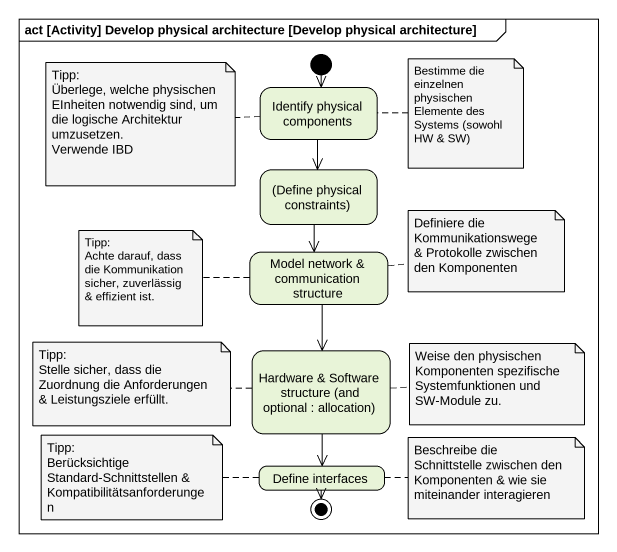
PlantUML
@startuml
mainframe act [Activity] Develop physical architecture [Develop physical architecture]
hide empty description
state "Identify physical components" as Identify_physical_components
state "(Define physical constraints)" as Define_physical_constraints
state "Model network & communication structure" as Model_network_communication
state "Hardware & Software structure (and optional : allocation)" as Hardware_Software_structure
state "Define interfaces" as Define_interfaces
[*] --> Identify_physical_components
Identify_physical_components --> Define_physical_constraints
Define_physical_constraints --> Model_network_communication
Model_network_communication --> Hardware_Software_structure
Hardware_Software_structure --> Define_interfaces
Define_interfaces --> [*]
note left of Identify_physical_components
  Tipp:
  Überlege, welche physischen EInheiten notwendig sind, um die logische Architektur umzusetzen.
  Verwende IBD
end note
note right of Identify_physical_components : Bestimme die einzelnen physischen Elemente des Systems (sowohl HW & SW)
note left of Model_network_communication
  Tipp:
  Achte darauf, dass die Kommunikation sicher, zuverlässig & effizient ist.
end note
note right of Model_network_communication : Definiere die Kommunikationswege & Protokolle zwischen den Komponenten
note left of Hardware_Software_structure
  Tipp:
  Stelle sicher, dass die Zuordnung die Anforderungen & Leistungsziele erfüllt.
end note
note right of Hardware_Software_structure : Weise den physischen Komponenten spezifische Systemfunktionen und SW-Module zu.
note left of Define_interfaces
  Tipp:
  Berücksichtige Standard-Schnittstellen & Kompatibilitätsanforderungen
end note
note right of Define_interfaces : Beschreibe die Schnittstelle zwischen den Komponenten & wie sie miteinander interagieren
@enduml
